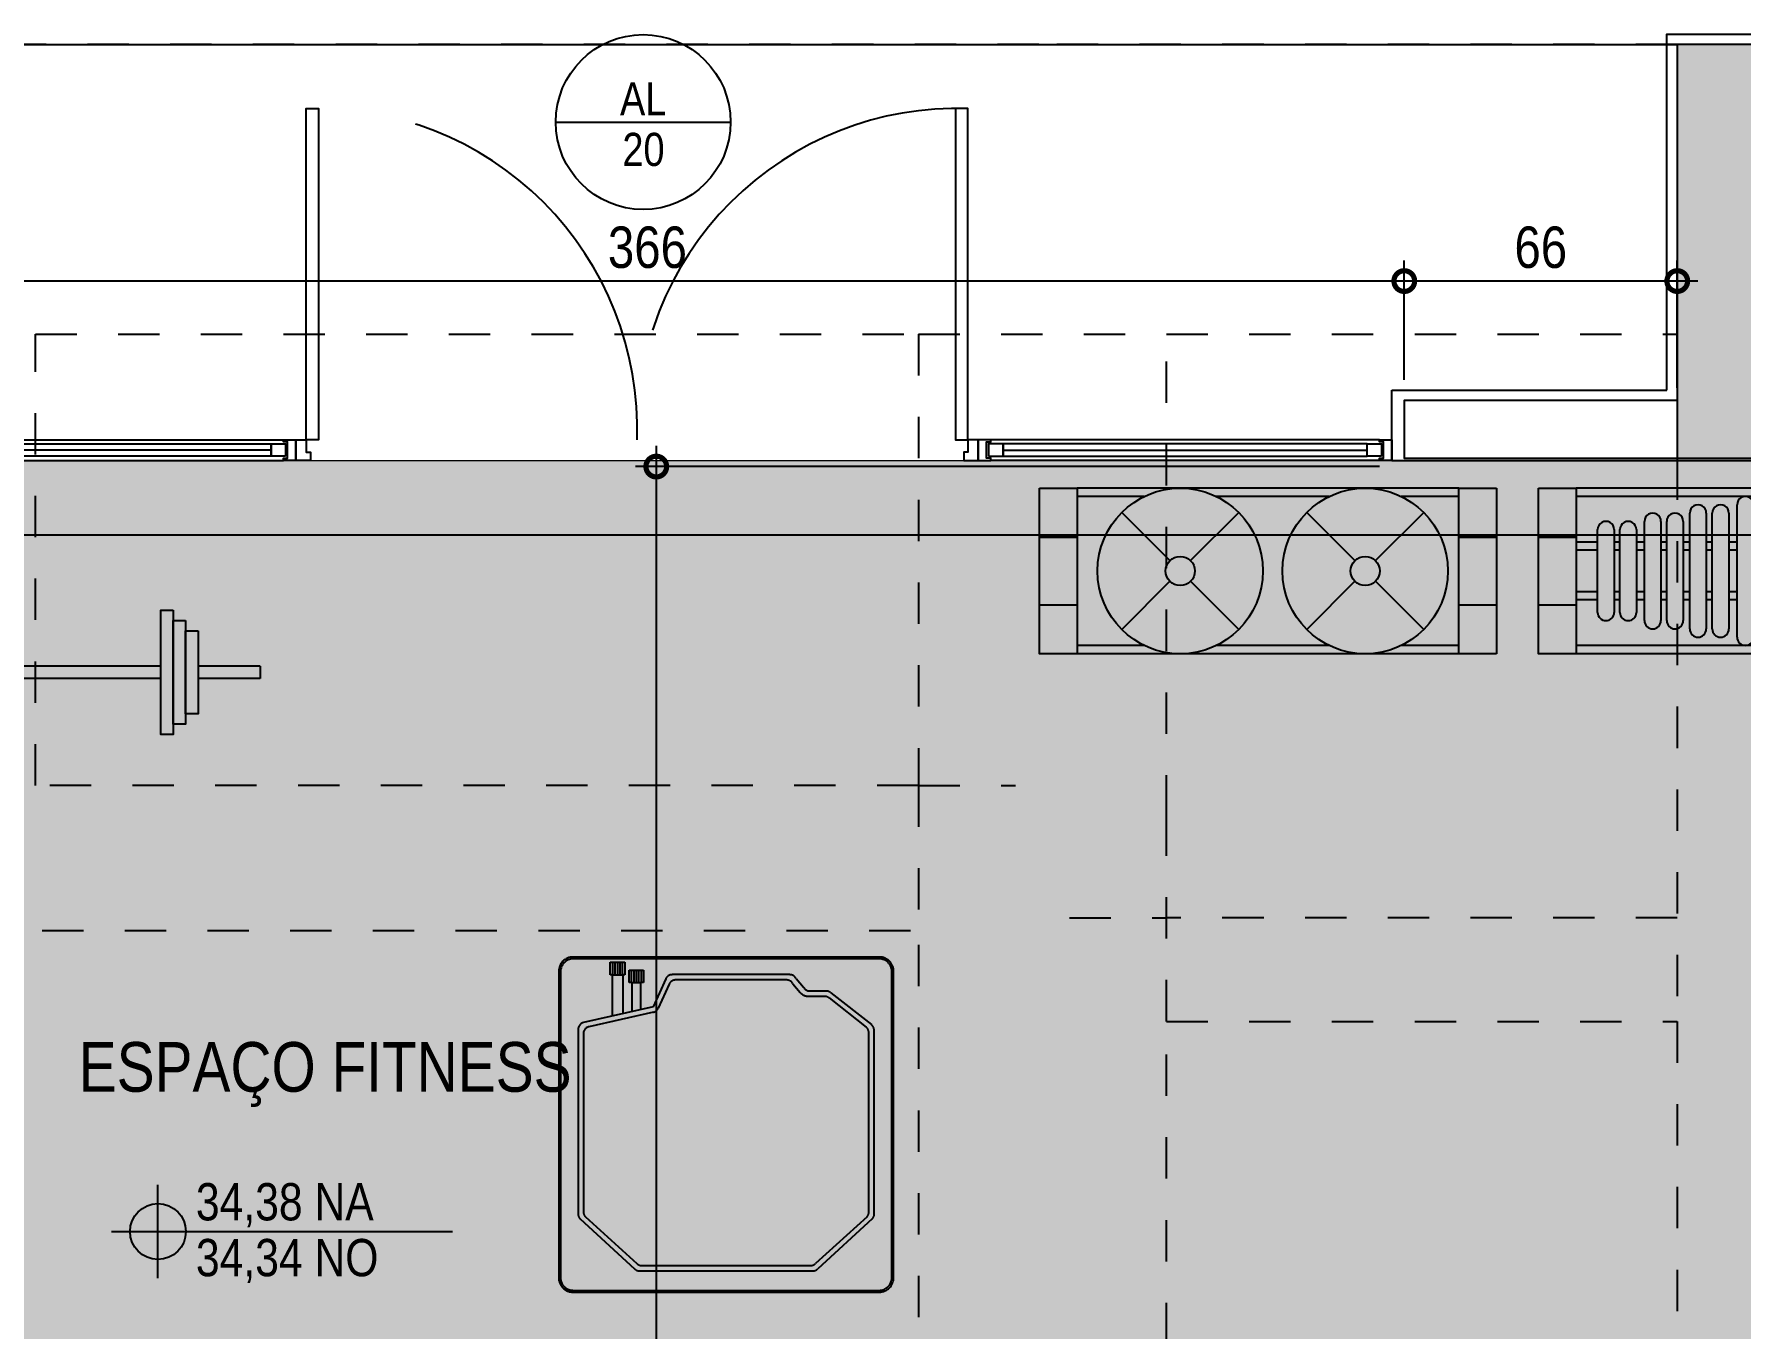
# Model space of a CAD drawing. Header units: metres. Extents: x -23 to 570, y -54 to 184.
# Drawn here: x -14.403 to -10.276, y 6.326 to 9.455 of the extents above; entities that cross this region are included whole.
import ezdxf
from ezdxf.enums import TextEntityAlignment as Align

# ---------------------------------------------------------------- set-up
doc = ezdxf.new("R2010")
doc.units = ezdxf.units.M
doc.header["$PDMODE"] = 35
doc.linetypes.add('DASHEDX2', pattern=[1.5, 1, -0.5])
doc.linetypes.add('PUC$0$DASHEDX2', pattern=[1.5, 1, -0.5])
for name, color, linetype in [('1', 232, 'DASHEDX2'), ('250', 8, 'Continuous'), ('4', 2, 'Continuous'), ('ARQ-DIM', 2, 'Continuous'), ('ARQ-PRJ', 7, 'DASHEDX2'), ('ARQ-SIM', 1, 'Continuous'), ('ARQ-TXT', 2, 'Continuous'), ('JL-LAY', 7, 'Continuous'), ('LAY', 7, 'Continuous'), ('PUC$0$ARQ-ALV ACAB', 4, 'Continuous'), ('PUC$0$ARQ-ALV OSSO', 5, 'Continuous'), ('PUC$0$ARQ-CAX @ 1', 1, 'Continuous'), ('PUC$0$ARQ-PRJ', 7, 'PUC$0$DASHEDX2')]:
    doc.layers.add(name, color=color, linetype=linetype)
doc.layers.add('PUC$0$ARQ-FORRO', color=9, linetype='Continuous', lineweight=5)
doc.styles.add('Adesa', font='ARIALN.TTF')
doc.dimstyles.new('ADESA 1-0050', dxfattribs={"dimtxt": 0.1, "dimasz": 0.1, "dimexe": 0.05, "dimexo": 0.05, "dimgap": 0.03, "dimtad": 1, "dimdec": 1, "dimlfac": 100, "dimzin": 12, "dimtxsty": 'Adesa', "dimblk": 'DOTSMALL', "dimcen": 1, "dimdle": 0.05, "dimclrd": 1, "dimclre": 1, "dimclrt": 256, "dimazin": 3, "dimtm": 1e-09, "dimtfac": 1, "dimtdec": 1, "dimtmove": 1, "dimatfit": 0, "dimldrblk": 'DOTSMALL', "dimfxl": 0.8, "dimtvp": 2, "dimtolj": 1, "dimtzin": 0, "dimarcsym": 0})

# ---------------------------------------------------------------- blocks, each defined once
blk = doc.blocks.new('_DotSmall')
at = {"color": 0, "linetype": 'ByBlock', "const_width": 0.5}
blk.add_lwpolyline([(-0.0625, 0, 1), (0.0625, 0, 1)], format="xyb", close=True, dxfattribs=at)
blk = doc.blocks.new('*D354')
at = {"layer": 'ARQ-DIM', "color": 1, "lineweight": -2, "transparency": 16777216}
for p, q in [((-11.09, 8.6199), (-11.09, 8.9082)), ((-10.43, 8.5999), (-10.43, 8.9082)), ((-10.38, 8.8582), (-11.14, 8.8582))]:
    blk.add_line(p, q, dxfattribs=at)
at = {"layer": 'Defpoints', "color": 0, "transparency": 16777216}
for p in [(-11.09, 8.8582), (-11.09, 8.5699), (-10.43, 8.5499, 0)]:
    blk.add_point(p, dxfattribs=at)
at = {"layer": 'ARQ-DIM', "color": 1, "lineweight": -2, "transparency": 16777216, "xscale": 0.1, "yscale": 0.1, "zscale": 0.1, "rotation": 180}
blk.add_blockref('_DotSmall', (-11.09, 8.8582), dxfattribs=at)
at = {"layer": 'ARQ-DIM', "color": 1, "lineweight": -2, "transparency": 16777216, "xscale": 0.1, "yscale": 0.1, "zscale": 0.1}
blk.add_blockref('_DotSmall', (-10.43, 8.8582), dxfattribs=at)
at = {"layer": 'ARQ-DIM', "transparency": 16777216, "insert": (-10.76, 8.9393), "char_height": 0.1, "attachment_point": 5, "style": 'Adesa'}
blk.add_mtext('\\A1;66', dxfattribs=at)
blk = doc.blocks.new('*D355')
at = {"layer": 'ARQ-DIM', "color": 1, "lineweight": -2, "transparency": 16777216}
for p, q in [((-14.75, 8.6199), (-14.75, 8.9082)), ((-11.09, 8.6199), (-11.09, 8.9082)), ((-11.04, 8.8582), (-14.8, 8.8582))]:
    blk.add_line(p, q, dxfattribs=at)
at = {"layer": 'Defpoints', "color": 0, "transparency": 16777216}
for p in [(-14.75, 8.8582), (-14.75, 8.5699), (-11.09, 8.5699)]:
    blk.add_point(p, dxfattribs=at)
at = {"layer": 'ARQ-DIM', "color": 1, "lineweight": -2, "transparency": 16777216, "xscale": 0.1, "yscale": 0.1, "zscale": 0.1, "rotation": 180}
blk.add_blockref('_DotSmall', (-14.75, 8.8582), dxfattribs=at)
at = {"layer": 'ARQ-DIM', "color": 1, "lineweight": -2, "transparency": 16777216, "xscale": 0.1, "yscale": 0.1, "zscale": 0.1}
blk.add_blockref('_DotSmall', (-11.09, 8.8582), dxfattribs=at)
at = {"layer": 'ARQ-DIM', "transparency": 16777216, "insert": (-12.92, 8.9393), "char_height": 0.1, "attachment_point": 5, "style": 'Adesa'}
blk.add_mtext('\\A1;366', dxfattribs=at)
blk = doc.blocks.new('*D398')
at = {"layer": 'ARQ-DIM', "color": 1, "lineweight": -2, "transparency": 16777216}
for p, q in [((-21.19, 8.3198), (-21.19, 8.1939)), ((-8.7984, 8.3213), (-8.7984, 8.1939)), ((-8.7484, 8.2439), (-21.24, 8.2439))]:
    blk.add_line(p, q, dxfattribs=at)
at = {"layer": 'Defpoints', "color": 0, "transparency": 16777216}
for p in [(-21.19, 8.3698, 0), (-8.7984, 8.3713, 0), (-21.19, 8.2439)]:
    blk.add_point(p, dxfattribs=at)
at = {"layer": 'ARQ-DIM', "color": 1, "lineweight": -2, "transparency": 16777216, "xscale": 0.1, "yscale": 0.1, "zscale": 0.1, "rotation": 180}
blk.add_blockref('_DotSmall', (-21.19, 8.2439), dxfattribs=at)
at = {"layer": 'ARQ-DIM', "color": 1, "lineweight": -2, "transparency": 16777216, "xscale": 0.1, "yscale": 0.1, "zscale": 0.1}
blk.add_blockref('_DotSmall', (-8.7984, 8.2439), dxfattribs=at)
at = {"layer": 'ARQ-DIM', "transparency": 16777216, "insert": (-14.9942, 8.325), "char_height": 0.1, "attachment_point": 5, "style": 'Adesa'}
blk.add_mtext('\\A1;1239', dxfattribs=at)
blk = doc.blocks.new('*D403')
at = {"layer": 'ARQ-DIM', "color": 1, "lineweight": -2, "transparency": 16777216}
for p, q in [((-12.8986, 8.4599), (-12.8986, 3.655)), ((-11.15, 8.4099), (-12.9486, 8.4099)), ((-12.8383, 3.705), (-12.9486, 3.705))]:
    blk.add_line(p, q, dxfattribs=at)
at = {"layer": 'Defpoints', "color": 0, "transparency": 16777216}
for p in [(-11.1, 8.4099, 0), (-12.8986, 3.705), (-12.7883, 3.705)]:
    blk.add_point(p, dxfattribs=at)
at = {"layer": 'ARQ-DIM', "color": 1, "lineweight": -2, "transparency": 16777216, "xscale": 0.1, "yscale": 0.1, "zscale": 0.1}
for p, rotation in [((-12.8986, 8.4099), 90), ((-12.8986, 3.705), 270)]:
    blk.add_blockref('_DotSmall', p, dxfattribs=dict(at, rotation=rotation))
at = {"layer": 'ARQ-DIM', "transparency": 16777216, "insert": (-12.9796, 6.0574), "char_height": 0.1, "attachment_point": 5, "rotation": 90, "style": 'Adesa'}
blk.add_mtext('\\A1;470', dxfattribs=at)
blk = doc.blocks.new('NipAcOs')
at = {"layer": 'ARQ-SIM'}
h = blk.add_hatch(color=256, dxfattribs=at)
h.dxf.hatch_style = 1
h.paths.add_polyline_path([(0, 0.15, 0.414214), (-0.15, 0), (0, 0)])
h.paths.add_polyline_path([(0.15, 0), (0, 0), (0, -0.15, 0.414214)])
for p, q in [((0, -0.25), (0, 0.25)), ((-0.25, 0), (0.15, 0)), ((0.15, 0), (1.5834, 0))]:
    blk.add_line(p, q, dxfattribs=at)
blk.add_circle((0, 0), 0.15, dxfattribs=at)
at = {"style": 'Adesa'}
for p in [(0.204, 0.06), (0.204, -0.24)]:
    blk.add_attdef('000,00', p, '', height=0.2, dxfattribs=at)
blk = doc.blocks.new('ertertgergh')
for p, q in [((2292.4715, -582.9532), (2292.6215, -582.9532)), ((2292.4715, -582.9832), (2292.4715, -582.9532)), ((2292.7115, -582.9532), (2293.7315, -582.9532)), ((2293.8215, -582.9532), (2293.9715, -582.9532)), ((2293.9715, -582.9832), (2293.9715, -582.9532)), ((2292.4715, -582.9832), (2292.6215, -582.9832)), ((2292.7115, -582.9832), (2293.7315, -582.9832)), ((2293.8215, -582.9832), (2293.9715, -582.9832))]:
    blk.add_line(p, q)
for points in [[(2292.6515, -583.0932), (2292.6515, -582.8432), (2292.6815, -582.8432), (2292.6815, -583.0932)], [(2292.6815, -583.1182), (2292.6815, -582.8182), (2292.7115, -582.8182), (2292.7115, -583.1182)], [(2293.7615, -583.1182), (2293.7615, -582.8182), (2293.7315, -582.8182), (2293.7315, -583.1182)], [(2293.7915, -583.0932), (2293.7915, -582.8432), (2293.7615, -582.8432), (2293.7615, -583.0932)], [(2292.6215, -583.0682), (2292.6215, -582.8682), (2292.6515, -582.8682), (2292.6515, -583.0682)], [(2293.8215, -583.0682), (2293.8215, -582.8682), (2293.7915, -582.8682), (2293.7915, -583.0682)]]:
    blk.add_lwpolyline(points, close=True)
blk = doc.blocks.new('aertq54ey46u4w56y')
for p, q in [((2290.3188, -592.0312), (2290.3188, -591.7492)), ((2290.4101, -591.7492), (2291.1679, -591.7492)), ((2290.4101, -591.7492), (2290.4101, -592.1492)), ((2290.4101, -591.7492), (2290.4101, -591.8673)), ((2290.4101, -591.7692), (2290.5009, -591.7692)), ((2290.5409, -591.7692), (2290.5545, -591.7692)), ((2290.5945, -591.7692), (2291.0998, -591.7692)), ((2290.4101, -591.8673), (2290.3188, -591.8673)), ((2290.4101, -591.8792), (2290.5009, -591.8792)), ((2290.5409, -591.8792), (2290.5545, -591.8792)), ((2290.5945, -591.8792), (2290.6153, -591.8792)), ((2290.6553, -591.8792), (2290.671, -591.8792)), ((2290.711, -591.8792), (2290.7308, -591.8792)), ((2290.7708, -591.8792), (2290.7854, -591.8792)), ((2290.8254, -591.8792), (2290.8411, -591.8792)), ((2290.8811, -591.8792), (2290.895, -591.8792)), ((2290.935, -591.8792), (2290.9543, -591.8792)), ((2290.9943, -591.8792), (2291.0081, -591.8792)), ((2291.0481, -591.8792), (2291.0998, -591.8792)), ((2290.4101, -591.8992), (2290.5009, -591.8992)), ((2290.5409, -591.8992), (2290.5545, -591.8992)), ((2290.5945, -591.8992), (2290.6153, -591.8992)), ((2290.6553, -591.8992), (2290.671, -591.8992)), ((2290.711, -591.8992), (2290.7308, -591.8992)), ((2290.7708, -591.8992), (2290.7854, -591.8992)), ((2290.8254, -591.8992), (2290.8411, -591.8992)), ((2290.8811, -591.8992), (2290.895, -591.8992)), ((2290.935, -591.8992), (2290.9543, -591.8992)), ((2290.9943, -591.8992), (2291.0081, -591.8992)), ((2291.0481, -591.8992), (2291.0998, -591.8992)), ((2290.4101, -591.9992), (2290.5009, -591.9992)), ((2290.5409, -591.9992), (2290.5545, -591.9992)), ((2290.5945, -591.9992), (2290.6153, -591.9992)), ((2290.6553, -591.9992), (2290.671, -591.9992)), ((2290.711, -591.9992), (2290.7308, -591.9992)), ((2290.7708, -591.9992), (2290.7854, -591.9992)), ((2290.8254, -591.9992), (2290.8411, -591.9992)), ((2290.8811, -591.9992), (2290.895, -591.9992)), ((2290.935, -591.9992), (2290.9543, -591.9992)), ((2290.9943, -591.9992), (2291.0081, -591.9992)), ((2291.0481, -591.9992), (2291.0998, -591.9992)), ((2290.3188, -592.1492), (2290.3188, -592.0312)), ((2290.3188, -592.0312), (2290.4101, -592.0312)), ((2290.4101, -592.0312), (2290.3188, -592.0312)), ((2290.4101, -592.0192), (2290.5009, -592.0192)), ((2290.5409, -592.0192), (2290.5545, -592.0192)), ((2290.5945, -592.0192), (2290.6153, -592.0192)), ((2290.6553, -592.0192), (2290.671, -592.0192)), ((2290.711, -592.0192), (2290.7308, -592.0192)), ((2290.7708, -592.0192), (2290.7854, -592.0192)), ((2290.8254, -592.0192), (2290.8411, -592.0192)), ((2290.8811, -592.0192), (2290.895, -592.0192)), ((2290.935, -592.0192), (2290.9543, -592.0192)), ((2290.9943, -592.0192), (2291.0081, -592.0192)), ((2291.0481, -592.0192), (2291.0998, -592.0192)), ((2290.4101, -592.1292), (2290.5009, -592.1292)), ((2290.5409, -592.1292), (2290.5545, -592.1292)), ((2290.5945, -592.1292), (2291.0998, -592.1292)), ((2290.4101, -592.1492), (2290.3188, -592.1492)), ((2290.4101, -592.1492), (2291.0998, -592.1492))]:
    blk.add_line(p, q)
for points in [[(2290.3188, -591.7492), (2290.4101, -591.7492), (2290.4101, -591.8673), (2290.3188, -591.8673)], [(2291.1911, -592.0312), (2291.0998, -592.0312), (2291.0998, -591.7492), (2291.1911, -591.7492)], [(2291.1911, -591.8673), (2291.0998, -591.8673), (2291.0998, -591.7492), (2291.1911, -591.7492)], [(2291.1911, -592.1492), (2291.0998, -592.1492), (2291.0998, -592.0312), (2291.1911, -592.0312)]]:
    blk.add_lwpolyline(points, close=True)
for points in [[(2290.5009, -592.1292), (2290.5009, -591.7692)], [(2290.5409, -591.7692), (2290.5409, -592.1292)], [(2290.5545, -592.1292), (2290.5545, -591.7692)], [(2290.5945, -591.7692), (2290.5945, -592.1292)], [(2290.6153, -592.1092), (2290.6153, -591.7892)], [(2290.6553, -591.7892), (2290.6553, -592.1092)], [(2290.671, -592.1092), (2290.671, -591.7892)], [(2290.711, -591.7892), (2290.711, -592.1092)], [(2290.7308, -592.0892), (2290.7308, -591.8092)], [(2290.7708, -591.8092), (2290.7708, -592.0892)], [(2290.7854, -592.0892), (2290.7854, -591.8092)], [(2290.8254, -591.8092), (2290.8254, -592.0892)], [(2290.8411, -592.0692), (2290.8411, -591.8292)], [(2290.8811, -591.8292), (2290.8811, -592.0692)], [(2290.895, -592.0692), (2290.895, -591.8292)], [(2290.935, -591.8292), (2290.935, -592.0692)], [(2290.9543, -592.0492), (2290.9543, -591.8492)], [(2290.9943, -591.8492), (2290.9943, -592.0492)], [(2291.0081, -592.0492), (2291.0081, -591.8492)], [(2291.0481, -591.8492), (2291.0481, -592.0492)]]:
    blk.add_lwpolyline(points)
for centre, start, end in [((2290.5209, -591.7692), 0, 180), ((2290.5745, -591.7692), 0, 180), ((2290.6353, -591.7892), 0, 180), ((2290.691, -591.7892), 0, 180), ((2290.7508, -591.8092), 0, 180), ((2290.8054, -591.8092), 0, 180), ((2290.8611, -591.8292), 0, 180), ((2290.915, -591.8292), 0, 180), ((2290.9743, -591.8492), 0, 180), ((2291.0281, -591.8492), 0, 180), ((2290.9743, -592.0492), 180, 360), ((2291.0281, -592.0492), 180, 360), ((2290.7508, -592.0892), 180, 360), ((2290.8054, -592.0892), 180, 360), ((2290.8611, -592.0692), 180, 360), ((2290.915, -592.0692), 180, 360), ((2290.5209, -592.1292), 180, 360), ((2290.5745, -592.1292), 180, 360), ((2290.6353, -592.1092), 180, 360), ((2290.691, -592.1092), 180, 360)]:
    blk.add_arc(centre, 0.02, start, end)
blk = doc.blocks.new('rtue6uye576')
for p, q in [((2289.0638, -592.0312), (2289.0638, -591.7492)), ((2289.1551, -591.7492), (2290.1456, -591.7492)), ((2289.1551, -591.7492), (2289.1551, -592.1492)), ((2289.1551, -591.7492), (2289.1551, -591.8673)), ((2289.1551, -591.7692), (2289.2941, -591.7692)), ((2289.4684, -591.7692), (2289.7412, -591.7692)), ((2289.9155, -591.7692), (2290.0775, -591.7692)), ((2289.3563, -591.9243), (2289.2398, -591.8078)), ((2289.4062, -591.9243), (2289.5227, -591.8078)), ((2289.8034, -591.9243), (2289.6869, -591.8078)), ((2289.8533, -591.9243), (2289.9698, -591.8078)), ((2289.1551, -591.8673), (2289.0638, -591.8673)), ((2289.3563, -591.9742), (2289.2398, -592.0907)), ((2289.4062, -591.9742), (2289.5227, -592.0907)), ((2289.8034, -591.9742), (2289.6869, -592.0907)), ((2289.8533, -591.9742), (2289.9698, -592.0907)), ((2289.0638, -592.1492), (2289.0638, -592.0312)), ((2289.0638, -592.0312), (2289.1551, -592.0312)), ((2289.1551, -592.0312), (2289.0638, -592.0312)), ((2289.1551, -592.1292), (2289.2941, -592.1292)), ((2289.4684, -592.1292), (2289.7412, -592.1292)), ((2289.9155, -592.1292), (2290.0775, -592.1292)), ((2289.1551, -592.1492), (2289.0638, -592.1492)), ((2289.1551, -592.1492), (2290.0775, -592.1492))]:
    blk.add_line(p, q)
for points in [[(2289.0638, -591.7492), (2289.1551, -591.7492), (2289.1551, -591.8673), (2289.0638, -591.8673)], [(2290.1688, -592.0312), (2290.0775, -592.0312), (2290.0775, -591.7492), (2290.1688, -591.7492)], [(2290.1688, -591.8673), (2290.0775, -591.8673), (2290.0775, -591.7492), (2290.1688, -591.7492)], [(2290.1688, -592.1492), (2290.0775, -592.1492), (2290.0775, -592.0312), (2290.1688, -592.0312)]]:
    blk.add_lwpolyline(points, close=True)
for centre, radius in [((2289.3812, -591.9492), 0.2), ((2289.8284, -591.9492), 0.2), ((2289.3812, -591.9492), 0.0353), ((2289.8284, -591.9492), 0.0353)]:
    blk.add_circle(centre, radius)
blk = doc.blocks.new('A$Cf91409fb')
at = {"layer": 'JL-LAY'}
for name, p, rotation in [('rtue6uye576', (2287.0001, -587.8565, 0), 179.999999999997), ('aertq54ey46u4w56y', (2289.229, -587.8565, 0), 179.9999999997954)]:
    blk.add_blockref(name, p, dxfattribs=dict(at, rotation=rotation))
at = {"layer": 'LAY', "rotation": 179.9999999999971}
blk.add_blockref('ertertgergh', (2287.4183, -579.1203), dxfattribs=at)
blk = doc.blocks.new('TIPO COTA$0$Chamada_planta')
at = {"layer": 'ARQ-SIM'}
blk.add_line((-1.409, 0), (1.409, 0), dxfattribs=at)
blk.add_circle((0, 0), 1.409, dxfattribs=at)
at = {"layer": 'ARQ-SIM', "color": 2, "style": 'Adesa'}
for tag, p in [('NUMERO', (0, 0.234)), ('C.D.', (0, -0.272))]:
    blk.add_attdef(tag, text='', height=0.5, dxfattribs=at).set_placement(p, align=Align.MIDDLE_CENTER)
blk = doc.blocks.new('*U2426')
for points in [[(0, -0.17), (0.025, -0.17), (0.025, -0.14), (0.035, -0.14), (0.035, -0.12), (0, -0.12), (0, -0.17)], [(1.65, -0.17), (1.625, -0.17), (1.625, -0.14), (1.615, -0.14), (1.615, -0.12), (1.65, -0.12), (1.65, -0.17)], [(0.025, -0.17), (0.025, -0.97), (0.055, -0.97), (0.055, -0.17)], [(1.625, -0.17), (1.625, -0.9702), (1.595, -0.9702), (1.595, -0.17)]]:
    blk.add_lwpolyline(points, close=True)
at = {"layer": 'PUC$0$ARQ-PRJ'}
for centre, start, end in [((0.0505, -0.1958), 268.1178, 1.9074), ((1.5995, -0.1958), 178.0926, 271.8822)]:
    blk.add_arc(centre, 0.775, start, end, dxfattribs=at)
blk = doc.blocks.new('*U2428')
at = {"color": 0, "linetype": 'ByBlock', "ltscale": 0.5}
for points in [[(0.02, -0.045), (0.02, -0.045), (0.02, -0.045), (0.02, -0.045), (0.02, -0.045), (0.02, -0.045), (0.02, -0.045), (0.02, -0.045), (0.02, -0.045), (0.03, -0.045), (0.03, -0.05), (0, -0.05), (0, 0), (0.03, 0), (0.03, -0.005), (0.02, -0.005), (0.02, -0.045)], [(0.93, -0.045), (0.93, -0.045), (0.93, -0.045), (0.93, -0.045), (0.93, -0.045), (0.93, -0.045), (0.93, -0.045), (0.93, -0.045), (0.93, -0.045), (0.92, -0.045), (0.92, -0.05), (0.95, -0.05), (0.95, 0), (0.92, 0), (0.92, -0.005), (0.93, -0.005), (0.93, -0.045)], [(0.025, -0.01), (0.06, -0.01), (0.06, -0.04), (0.025, -0.04)], [(0.925, -0.01), (0.89, -0.01), (0.89, -0.04), (0.925, -0.04)]]:
    blk.add_lwpolyline(points, close=True, dxfattribs=at)
at = {"color": 8, "linetype": 'ByBlock', "ltscale": 0.5}
for points in [[(0.92, 0), (0.03, 0)], [(0.92, -0.05), (0.03, -0.05)]]:
    blk.add_lwpolyline(points, dxfattribs=at)
at = {"color": 7, "linetype": 'ByBlock', "ltscale": 0.5}
blk.add_lwpolyline([(0.89, -0.01), (0.89, -0.04), (0.06, -0.04), (0.06, -0.01)], close=True, dxfattribs=at)
blk.add_lwpolyline([(0.06, -0.025), (0.89, -0.025)], dxfattribs=at)
blk = doc.blocks.new('*U2427')
at = {"color": 0, "linetype": 'ByBlock', "ltscale": 0.5}
for points in [[(0.02, -0.045), (0.02, -0.045), (0.02, -0.045), (0.02, -0.045), (0.02, -0.045), (0.02, -0.045), (0.02, -0.045), (0.02, -0.045), (0.02, -0.045), (0.03, -0.045), (0.03, -0.05), (0, -0.05), (0, 0), (0.03, 0), (0.03, -0.005), (0.02, -0.005), (0.02, -0.045)], [(0.98, -0.045), (0.98, -0.045), (0.98, -0.045), (0.98, -0.045), (0.98, -0.045), (0.98, -0.045), (0.98, -0.045), (0.98, -0.045), (0.98, -0.045), (0.97, -0.045), (0.97, -0.05), (1, -0.05), (1, 0), (0.97, 0), (0.97, -0.005), (0.98, -0.005), (0.98, -0.045)], [(0.025, -0.01), (0.06, -0.01), (0.06, -0.04), (0.025, -0.04)], [(0.975, -0.01), (0.94, -0.01), (0.94, -0.04), (0.975, -0.04)]]:
    blk.add_lwpolyline(points, close=True, dxfattribs=at)
at = {"color": 8, "linetype": 'ByBlock', "ltscale": 0.5}
for points in [[(0.97, 0), (0.03, 0)], [(0.97, -0.05), (0.03, -0.05)]]:
    blk.add_lwpolyline(points, dxfattribs=at)
at = {"color": 7, "linetype": 'ByBlock', "ltscale": 0.5}
blk.add_lwpolyline([(0.94, -0.01), (0.94, -0.04), (0.06, -0.04), (0.06, -0.01)], close=True, dxfattribs=at)
blk.add_lwpolyline([(0.06, -0.025), (0.94, -0.025)], dxfattribs=at)
blk = doc.blocks.new('PUC$0$forro area comum')
at = {"layer": 'PUC$0$ARQ-FORRO'}
h = blk.add_hatch(color=256, dxfattribs=at)
h.dxf.hatch_style = 1
h.paths.add_polyline_path([(-21.0257, 3.275), (-21.0257, 3.885), (-21.2352, 3.8853), (-21.2345, 5.3849), (-21.025, 5.3849), (-21.025, 5.9949), (-21.1845, 5.9949), (-21.1845, 8.725), (-21.0233, 8.725), (-21.0233, 8.995), (-15.835, 8.995), (-15.835, 8.7249), (-16.035, 8.7249), (-16.035, 8.4249), (-8.8033, 8.4249), (-8.8033, 4.1049), (-10.025, 4.1049), (-10.025, 4.9249), (-10.4353, 4.9246), (-10.4353, 4.1049), (-11.3354, 4.1049), (-11.3363, 3.71), (-15.835, 3.7106), (-15.835, 3.275)])
blk.add_lwpolyline([(-21.0257, 3.275), (-21.0257, 3.885), (-21.2352, 3.8853), (-21.2345, 5.3849), (-21.025, 5.3849), (-21.025, 5.9949), (-21.1845, 5.9949), (-21.1845, 8.725), (-21.0233, 8.725), (-21.0233, 8.995), (-15.835, 8.995), (-15.835, 8.7249), (-16.035, 8.7249), (-16.035, 8.4249), (-8.8033, 8.4249), (-8.8033, 4.1049), (-10.025, 4.1049), (-10.025, 4.9249), (-10.4353, 4.9246), (-10.4353, 4.1049), (-11.3354, 4.1049), (-11.3363, 3.71), (-15.835, 3.7106), (-15.835, 3.275)], close=True, dxfattribs=at)
blk = doc.blocks.new('PUC')
at = {"layer": 'PUC$0$ARQ-ALV ACAB'}
for p, q in [((-11.12, 8.4249), (-11.12, 8.5949)), ((-11.12, 8.5949), (-10.455, 8.5949))]:
    blk.add_line(p, q, dxfattribs=at)
at = {"layer": 'PUC$0$ARQ-ALV ACAB', "elevation": 0}
for points in [[(-10.455, 8.5949), (-10.4551, 9.4549), (-10.005, 9.4549), (-10.0051, 8.5949)], [(-11.12, 8.4249), (-8.8034, 8.4249), (-8.8033, 4.1049)]]:
    blk.add_lwpolyline(points, dxfattribs=at)
at = {"layer": 'PUC$0$ARQ-ALV OSSO'}
blk.add_lwpolyline([(-10.43, 8.5699), (-11.09, 8.5699), (-11.09, 8.4299), (-10.43, 8.4299)], dxfattribs=at)
at = {"layer": 'PUC$0$ARQ-ALV OSSO', "elevation": 0}
blk.add_lwpolyline([(-10.3883, 8.4299), (-10.3883, 8.4299)], close=True, dxfattribs=at)
at = {"layer": 'PUC$0$ARQ-CAX @ 1', "rotation": 180}
for name, p in [('*U2426', (-12.12, 8.3049)), ('*U2428', (-13.77, 8.4249))]:
    blk.add_blockref(name, p, dxfattribs=at)
at = {"layer": 'PUC$0$ARQ-CAX @ 1', "xscale": -1, "rotation": 180}
blk.add_blockref('*U2427', (-12.12, 8.4249), dxfattribs=at)
at = {"layer": 'PUC$0$ARQ-FORRO'}
blk.add_blockref('PUC$0$forro area comum', (0, 0), dxfattribs=at)
blk = doc.blocks.new('K1')
at = {"layer": 'ARQ-PRJ'}
for p, q in [((8267.2036, 3253.8529), (8266.4636, 3253.8529)), ((8267.2036, 3253.8486), (8266.4636, 3253.8486)), ((8266.4287, 3253.818), (8266.4287, 3253.078)), ((8266.4329, 3253.818), (8266.4329, 3253.078)), ((8266.6056, 3253.8013), (8266.4851, 3253.6694)), ((8266.6107, 3253.7885), (8266.4979, 3253.664)), ((8267.0636, 3253.806), (8266.6174, 3253.806)), ((8267.0534, 3253.7932), (8266.6225, 3253.7932)), ((8267.0641, 3253.806), (8267.0641, 3253.806)), ((8267.1179, 3253.6247), (8267.0802, 3253.7927)), ((8267.0825, 3253.7818), (8267.0827, 3253.7819)), ((8267.2342, 3253.078), (8267.2342, 3253.818)), ((8267.2385, 3253.078), (8267.2385, 3253.818)), ((8267.1049, 3253.6239), (8267.07, 3253.7799)), ((8267.0958, 3253.7232), (8267.1958, 3253.7232)), ((8267.1958, 3253.7232), (8267.1958, 3253.7282)), ((8267.1958, 3253.7282), (8267.2258, 3253.7282)), ((8267.1958, 3253.7232), (8267.1958, 3253.6982)), ((8267.1958, 3253.7222), (8267.2258, 3253.7222)), ((8267.1958, 3253.7162), (8267.2258, 3253.7162)), ((8267.1958, 3253.7102), (8267.2258, 3253.7102)), ((8267.2258, 3253.7052), (8267.1958, 3253.7052)), ((8267.2258, 3253.6992), (8267.1958, 3253.6992)), ((8267.2258, 3253.7282), (8267.2258, 3253.6932)), ((8267.1958, 3253.6982), (8267.1014, 3253.6982)), ((8267.1066, 3253.6751), (8267.1766, 3253.6751)), ((8267.1766, 3253.6776), (8267.1766, 3253.6826)), ((8267.1766, 3253.6826), (8267.2066, 3253.6826)), ((8267.1766, 3253.6776), (8267.1766, 3253.6526)), ((8267.1766, 3253.6766), (8267.2066, 3253.6766)), ((8267.1766, 3253.6751), (8267.1766, 3253.6551)), ((8267.1766, 3253.6706), (8267.2066, 3253.6706)), ((8267.1766, 3253.6646), (8267.2066, 3253.6646)), ((8267.2066, 3253.6596), (8267.1766, 3253.6596)), ((8267.1958, 3253.6932), (8267.1958, 3253.6982)), ((8267.2258, 3253.6932), (8267.1958, 3253.6932)), ((8267.2066, 3253.6826), (8267.2066, 3253.6476)), ((8266.4798, 3253.6571), (8266.4798, 3253.2388)), ((8266.4926, 3253.2443), (8266.4926, 3253.6517)), ((8267.1766, 3253.6551), (8267.1111, 3253.6551)), ((8267.1858, 3253.5942), (8267.1179, 3253.6247)), ((8267.2066, 3253.6536), (8267.1766, 3253.6536)), ((8267.1766, 3253.6476), (8267.1766, 3253.6526)), ((8267.2066, 3253.6476), (8267.1766, 3253.6476)), ((8267.173, 3253.5859), (8267.1146, 3253.6121)), ((8267.1959, 3253.2941), (8267.1959, 3253.5787)), ((8267.1831, 3253.302), (8267.1831, 3253.5704)), ((8267.1737, 3253.2867), (8267.153, 3253.2691)), ((8267.1435, 3253.2516), (8267.1435, 3253.2072)), ((8267.1564, 3253.246), (8267.1564, 3253.2051)), ((8267.1865, 3253.2789), (8267.1658, 3253.2612)), ((8266.6056, 3253.0947), (8266.4851, 3253.2265)), ((8266.6107, 3253.1075), (8266.4979, 3253.232)), ((8267.1395, 3253.1993), (8267.0689, 3253.1096)), ((8267.1523, 3253.1949), (8267.0752, 3253.0968)), ((8266.6174, 3253.0899), (8267.0618, 3253.0899)), ((8266.6225, 3253.1027), (8267.0555, 3253.1031)), ((8266.4636, 3253.0473), (8267.2036, 3253.0473)), ((8266.4636, 3253.0431), (8267.2036, 3253.0431))]:
    blk.add_line(p, q, dxfattribs=at)
for centre, radius, start, end in [((8266.4636, 3253.818), 0.0349, 90, 180), ((8266.4636, 3253.818), 0.0306, 90, 180), ((8267.2036, 3253.818), 0.0349, 0, 90), ((8267.2036, 3253.818), 0.0306, 0, 90), ((8266.6174, 3253.7889), 0.017, 90, 133.7757), ((8266.6225, 3253.7762), 0.017, 90, 133.7757), ((8267.0534, 3253.7762), 0.017, 12.6305, 90), ((8267.0636, 3253.7889), 0.017, 12.6305, 90), ((8266.4969, 3253.6571), 0.017, 133.7757, 180), ((8266.5097, 3253.6517), 0.017, 133.7757, 180), ((8267.1216, 3253.6277), 0.017, 192.6305, 245.852), ((8267.166, 3253.5704), 0.017, 0, 65.852), ((8267.1788, 3253.5787), 0.017, 0, 65.852), ((8267.166, 3253.302), 0.017, 296.6958, 0), ((8267.1788, 3253.2941), 0.017, 296.6958, 0), ((8267.1694, 3253.249), 0.0259, 129.2501, 174.3083), ((8267.1735, 3253.246), 0.017, 116.6958, 180), ((8266.4969, 3253.2388), 0.017, 180, 226.2243), ((8266.5097, 3253.2443), 0.017, 180, 226.2243), ((8267.1014, 3253.2233), 0.0451, 327.8343, 339.0541), ((8267.1333, 3253.2085), 0.0233, 324.4755, 351.6077), ((8266.6174, 3253.107), 0.017, 226.2243, 270), ((8266.6225, 3253.1198), 0.017, 226.2243, 270), ((8267.0555, 3253.1201), 0.017, 270, 321.8951), ((8267.0618, 3253.1074), 0.017, 270, 321.8951), ((8266.4636, 3253.078), 0.0349, 180, 270), ((8266.4636, 3253.078), 0.0306, 180, 270), ((8267.2036, 3253.078), 0.0349, 270, 0), ((8267.2036, 3253.078), 0.0306, 270, 0)]:
    blk.add_arc(centre, radius, start, end, dxfattribs=at)
blk = doc.blocks.new('A$C30edfc2d')
at = {"layer": 'ARQ-PRJ', "rotation": 89.99999999999999}
blk.add_blockref('K1', (3262.0984, -8269.4436), dxfattribs=at)
blk = doc.blocks.new('est-lo-07-6sb-r00')
at = {"layer": '4'}
h = blk.add_hatch(color=8, dxfattribs=at)
h.dxf.hatch_style = 1
h.paths.add_polyline_path([(213.004314, 592.98646), (232.004314, 592.98646), (232.004314, 743.98646), (213.004314, 743.98646)], flags=17)
h.paths.add_polyline_path([(517.003016, 942.98646), (353.003016, 942.98646), (353.003016, 923.986062), (498.003016, 923.986062), (498.003016, 465.008359), (498.003039, 465.008359), (498.003039, 450.008359), (498.003039, 395.98646), (517.003016, 395.98646)])
h.paths.add_polyline_path([(3672.003309, 253.001099), (3672.003309, 388.001099), (3637.003309, 388.001099), (3637.003309, 253.001099)])
h.paths.add_polyline_path([(3637.003309, 942.98646), (3637.003194, 872.98646), (3653.003309, 872.98646), (3653.003309, 599.001099), (3637.003309, 599.001099), (3637.003309, 539.001099), (3672.003309, 539.001099), (3672.003309, 942.98646)])
h.paths.add_polyline_path([(3672.003424, 102.001099), (3637.003309, 102.001099), (3637.003309, 42.001099), (3653.003307, 42.001099), (3653.003307, -229.998901), (3637.003309, -229.998901), (3637.003309, -299.998901), (3672.003424, -299.998901)])
h.paths.add_polyline_path([(3075.003309, -299.999844), (3110.003309, -299.999844), (3110.003309, -199.999844), (3075.003309, -199.999844)])
h.paths.add_polyline_path([(3075.003309, 270.500177), (3110.003309, 270.500177), (3110.003309, 370.500177), (3075.003309, 370.500177)])
h.paths.add_polyline_path([(520.003309, 942.98646), (520.003309, 395.98646), (555.003309, 395.98646), (555.003309, 451.98646), (539.003309, 451.98646), (539.003309, 872.98646), (555.003309, 872.98646), (555.003309, 942.98646)])
h.paths.add_polyline_path([(-2102.995138, 253.000177), (-2102.995138, 388.000177), (-2137.995138, 388.000177), (-2137.995138, 253.000177)])
h.paths.add_polyline_path([(-2137.995138, 101.999935), (-2137.995138, -299.999844), (-2102.995138, -299.999844), (-2102.995138, -229.999844), (-2118.995138, -229.999844), (-2118.995138, 41.999935), (-2102.995138, 41.999935), (-2102.995138, 101.999935)])
h.paths.add_polyline_path([(-2137.995141, 942.98646), (-2137.995141, 538.988972), (-2102.995141, 538.988972), (-2102.995141, 598.988972), (-2118.995141, 598.988972), (-2118.995141, 872.98646), (-2102.995141, 872.98646), (-2102.995141, 942.98646)])
h.paths.add_polyline_path([(520.003309, 245.003526), (520.003309, -299.999844), (555.003309, -299.999844), (555.003309, -229.999844), (539.003309, -229.999844), (539.003309, 185.003526), (555.003309, 185.003526), (555.003309, 245.003526)])
h.paths.add_polyline_path([(-34.995574, 942.98646), (-34.995574, 872.98646), (-18.995574, 872.98646), (-18.995574, 455.98646), (-34.995574, 455.98646), (-34.995574, 395.98646), (232.004426, 395.98646), (232.004426, 481.98646), (213.004426, 481.98646), (213.004426, 414.98646), (0.004426, 414.98646), (0.004426, 923.98646), (213.004426, 923.98646), (213.004426, 854.98646), (232.004426, 854.98646), (232.004426, 923.98646), (252.004426, 923.98646), (252.004426, 942.98646)])
h.paths.add_polyline_path([(3075.003309, 842.98646), (3110.003309, 842.98646), (3110.003309, 942.98646), (3075.003309, 942.98646)])
h.paths.add_polyline_path([(2530.003309, -299.999844), (2570.003309, -299.999844), (2570.003309, -199.999844), (2530.003309, -199.999844)])
h.paths.add_polyline_path([(2530.003309, 145.003526), (2570.003309, 145.003526), (2570.003309, 245.003526), (2530.003309, 245.003526)])
h.paths.add_polyline_path([(2530.003309, 395.98646), (2570.003309, 395.98646), (2570.003309, 495.98646), (2530.003309, 495.98646)])
h.paths.add_polyline_path([(2530.003309, 842.98646), (2570.003309, 842.98646), (2570.003309, 942.98646), (2530.003309, 942.98646)])
h.paths.add_polyline_path([(1995.003309, -299.999844), (2030.003309, -299.999844), (2030.003309, -199.999844), (1995.003309, -199.999844)])
h.paths.add_polyline_path([(1995.003309, 145.003526), (2030.003309, 145.003526), (2030.003309, 245.003526), (1995.003309, 245.003526)])
h.paths.add_polyline_path([(1995.003309, 395.98646), (2030.003309, 395.98646), (2030.003309, 495.98646), (1995.003309, 495.98646)])
h.paths.add_polyline_path([(1995.003309, 842.98646), (2030.003309, 842.98646), (2030.003309, 942.98646), (1995.003309, 942.98646)])
h.paths.add_polyline_path([(1460.003309, -299.999844), (1495.003309, -299.999844), (1495.003309, -199.999844), (1460.003309, -199.999844)])
h.paths.add_polyline_path([(1460.003309, 145.003526), (1495.003309, 145.003526), (1495.003309, 245.003526), (1460.003309, 245.003526)])
h.paths.add_polyline_path([(1460.176641, 395.98646), (1495.176641, 395.98646), (1495.176641, 495.98646), (1460.176641, 495.98646)])
h.paths.add_polyline_path([(1460.003309, 842.98646), (1495.003309, 842.98646), (1495.003309, 942.98646), (1460.003309, 942.98646)])
h.paths.add_polyline_path([(925.003309, -299.999844), (960.003309, -299.999844), (960.003309, -199.999844), (925.003309, -199.999844)])
h.paths.add_polyline_path([(925.003309, 145.003526), (960.003309, 145.003526), (960.003309, 245.003526), (925.003309, 245.003526)])
h.paths.add_polyline_path([(925.003309, 395.98646), (960.003309, 395.98646), (960.003309, 495.98646), (925.003309, 495.98646)])
h.paths.add_polyline_path([(925.003309, 842.98646), (960.003309, 842.98646), (960.003309, 942.98646), (925.003309, 942.98646)])
h.paths.add_polyline_path([(-1582.999721, -299.999844), (-1547.999721, -299.999844), (-1547.999721, -199.999844), (-1582.999721, -199.999844)])
h.paths.add_polyline_path([(-500.999721, -299.999844), (-465.999721, -299.999844), (-465.999721, -199.999844), (-500.999721, -199.999844)])
h.paths.add_polyline_path([(-1042.999721, -299.999844), (-1002.999721, -299.999844), (-1002.999721, -199.999844), (-1042.999721, -199.999844)])
h.paths.add_polyline_path([(-500.999721, 145.003526), (-465.999721, 145.003526), (-465.999721, 245.003526), (-500.999721, 245.003526)])
h.paths.add_polyline_path([(-1042.999721, 145.003526), (-1002.999721, 145.003526), (-1002.999721, 245.003526), (-1042.999721, 245.003526)])
h.paths.add_polyline_path([(-500.999721, 395.98646), (-465.999721, 395.98646), (-465.999721, 495.98646), (-500.999721, 495.98646)])
h.paths.add_polyline_path([(-1042.999721, 395.98646), (-1002.999721, 395.98646), (-1002.999721, 495.98646), (-1042.999721, 495.98646)])
h.paths.add_polyline_path([(-1582.999721, 270.500177), (-1547.999721, 270.500177), (-1547.999721, 370.500177), (-1582.999721, 370.500177)])
h.paths.add_polyline_path([(-500.999721, 842.98646), (-465.999721, 842.98646), (-465.999721, 942.98646), (-500.999721, 942.98646)])
h.paths.add_polyline_path([(-1042.999721, 842.98646), (-1002.999721, 842.98646), (-1002.999721, 942.98646), (-1042.999721, 942.98646)])
h.paths.add_polyline_path([(-1582.999721, 842.98646), (-1547.999721, 842.98646), (-1547.999721, 942.98646), (-1582.999721, 942.98646)])
h.paths.add_polyline_path([(-35, 245.003526), (-35, 185.003526), (-19, 185.003526), (-19, -230), (-35, -230), (-35, -300), (517, -300), (517, 245), (498, 245), (498, -281), (0, -281), (0, -19), (255, -19), (255, 245.003526), (178.5, 245.003526), (178.5, 226.003526), (236, 226.003526), (236, 0), (0, 0), (0, 226.003526), (57.5, 226.003526), (57.5, 245.003526)])
at = {"layer": '1'}
for p, q in [((-1226.48613, 872.98646), (-1166.48613, 872.98646)), ((-1226.48613, 763.923232), (-1202.98613, 763.923232)), ((-1189.98613, 731.926091), (-1166.48613, 731.926091)), ((-1166.48613, 468.921681), (-1166.48613, 706.92606)), ((-1166.48613, 706.92606), (-1042.999721, 706.92606)), ((-1042.999721, 706.92606), (-1042.999721, 491.986718))]:
    blk.add_line(p, q, dxfattribs=at)
for points in [[(-1197.374736, 942.98646), (-1458.376438, 942.98646)], [(-1042.999721, 942.98646), (-1197.374736, 942.98646)], [(-1439.989534, 872.98646), (-1226.48613, 872.98646)], [(-1439.989534, 763.923232), (-1439.989534, 872.98646)], [(-1226.48613, 872.98646), (-1226.48613, 763.923232)], [(-1166.48613, 872.98646), (-1042.999721, 872.98646)], [(-1166.48613, 756.423273), (-1166.48613, 872.98646)], [(-1042.999721, 842.98646), (-1042.999721, 706.92606)], [(-1226.48613, 763.923232), (-1439.989534, 763.923232)], [(-1226.48613, 763.923232), (-1226.48613, 725.426703)], [(-1166.48613, 706.92606), (-1166.48613, 756.423273)], [(-1042.999721, 731.92606), (-1166.48613, 731.92606)], [(-1458.376438, 728.922812), (-1226.48613, 728.922812)], [(-1226.48613, 725.426703), (-1226.48613, 452.422179)]]:
    blk.add_lwpolyline(points, dxfattribs=at)
at = {"layer": '250'}
blk.add_line((-1450.989534, 942.98646), (-1042.999721, 942.98646), dxfattribs=at)
at = {"layer": '4', "linetype": 'Continuous'}
blk.add_lwpolyline([(-1042.999721, 842.98646), (-1002.999721, 842.98646), (-1002.999721, 942.98646), (-1042.999721, 942.98646), (-1042.999721, 842.98646)], dxfattribs=at)

msp = doc.modelspace()

# ---------------------------------------------------------------- block references
for name, p in [('PUC', (0, 0)), ('A$Cf91409fb', (-8.8034, 4.0649))]:
    msp.add_blockref(name, p)
at = {"linetype": 'Continuous', "xscale": 0.01, "yscale": 0.01, "zscale": 0.01}
msp.add_blockref('est-lo-07-6sb-r00', (0, 0), dxfattribs=at)
at = {"layer": 'ARQ-DIM'}
msp.add_blockref('A$C30edfc2d', (-21.38, 9.4299), dxfattribs=at)
at = {"layer": 'ARQ-SIM'}
ref = msp.add_blockref('TIPO COTA$0$Chamada_planta', (-12.9303, 9.2425), dxfattribs=dict(at, xscale=0.15, yscale=0.15, zscale=0.15))
ref.add_attrib('NUMERO', 'AL', dxfattribs={"color": 2, "height": 0.08, "style": 'Adesa'}).set_placement((-12.9303, 9.2988), align=Align.MIDDLE_CENTER)
ref.add_attrib('C.D.', '20', dxfattribs={"color": 2, "height": 0.08, "style": 'Adesa'}).set_placement((-12.9295, 9.1764), align=Align.MIDDLE_CENTER)
ref = msp.add_blockref('NipAcOs', (-14.1035, 6.5614), dxfattribs=dict(at, xscale=0.45, yscale=0.45, zscale=0.45))
ref.add_attrib('000,00', '34,34 NO', (-14.0117, 6.4534), dxfattribs={"layer": '0', "color": 2, "height": 0.09, "style": 'Adesa'})
ref.add_attrib('000,00', '34,38 NA', (-14.0117, 6.5884), dxfattribs={"layer": '0', "color": 2, "height": 0.09, "style": 'Adesa'})

# ---------------------------------------------------------------- texts
at = {"layer": 'ARQ-TXT', "style": 'Adesa'}
msp.add_text('ESPAÇO FITNESS', height=0.12, dxfattribs=at).set_placement((-13.6992, 6.9417, 0), align=Align.MIDDLE)

# ---------------------------------------------------------------- dimensions: what is measured, and where the dimension line sits
at = {"layer": 'ARQ-DIM'}
for base, p1, p2, picture, middle in [((-14.75, 8.8582), (-11.09, 8.5699), (-14.75, 8.5699), '*D355', (-12.92, 8.9393)), ((-11.09, 8.8582), (-10.43, 8.5499, 0), (-11.09, 8.5699), '*D354', (-10.76, 8.9393))]:
    dim = msp.add_linear_dim(base=base, p1=p1, p2=p2, angle=180, dimstyle='ADESA 1-0050', dxfattribs=at)
    dim.commit()
    dim.dimension.update_dxf_attribs({"geometry": picture, "text_midpoint": middle})
for base, p1, p2, angle, picture, middle in [((-12.8986, 3.705), (-11.1, 8.4099, 0), (-12.7883, 3.705), 270, '*D403', (-12.9796, 6.0574)), ((-21.19, 8.2439), (-8.7984, 8.3713, 0), (-21.19, 8.3698, 0), 180, '*D398', (-14.9942, 8.325))]:
    dim = msp.add_linear_dim(base=base, p1=p1, p2=p2, angle=angle, dimstyle='ADESA 1-0050', override={"dimdec": 0}, dxfattribs=at)
    dim.commit()
    dim.dimension.update_dxf_attribs({"geometry": picture, "text_midpoint": middle})

doc.saveas('drawing.dxf')
